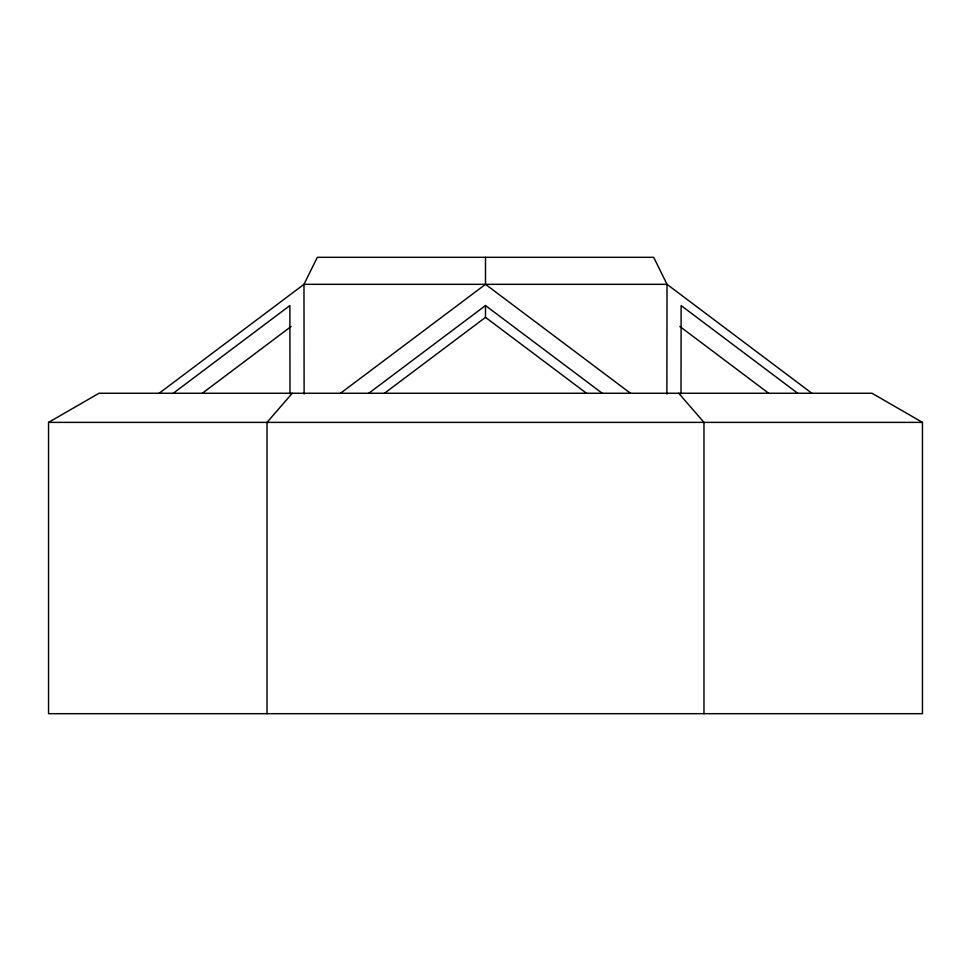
<?xml version="1.0" encoding="UTF-8"?>
<svg xmlns="http://www.w3.org/2000/svg" width="971" height="971" viewBox="0 0 971 971"><rect width="100%" height="100%" fill="white"/><g stroke="black" fill="none" stroke-linecap="round" stroke-linejoin="round"><path stroke-width="1.46" d="M666.883 394.032L667.028 284.333L653.677 257.315L317.323 257.315L303.972 284.333L304.117 394.032M681.011 393.668L681.12 305.562L797.859 393.352M292.247 393.255L267.025 422.385L267.025 713.685M159.062 393.316L303.972 284.333L667.028 284.333L811.938 393.316M173.141 393.352L289.88 305.562L289.989 393.668M202.126 393.401L291.191 326.426M340.445 393.316L485.5 284.333L485.5 257.315M368.64 393.352L485.5 305.562L602.36 393.352M384.31 393.401L485.5 317.371L485.5 305.562M48.55 422.385L99.006 393.255L871.994 393.255L922.45 422.385L922.45 713.685L48.55 713.685L48.55 422.385L922.45 422.385M679.809 326.426L768.874 393.401M485.5 284.333L630.555 393.316M485.5 317.371L586.69 393.401M678.753 393.255L703.975 422.385L703.975 713.685"/></g></svg>
